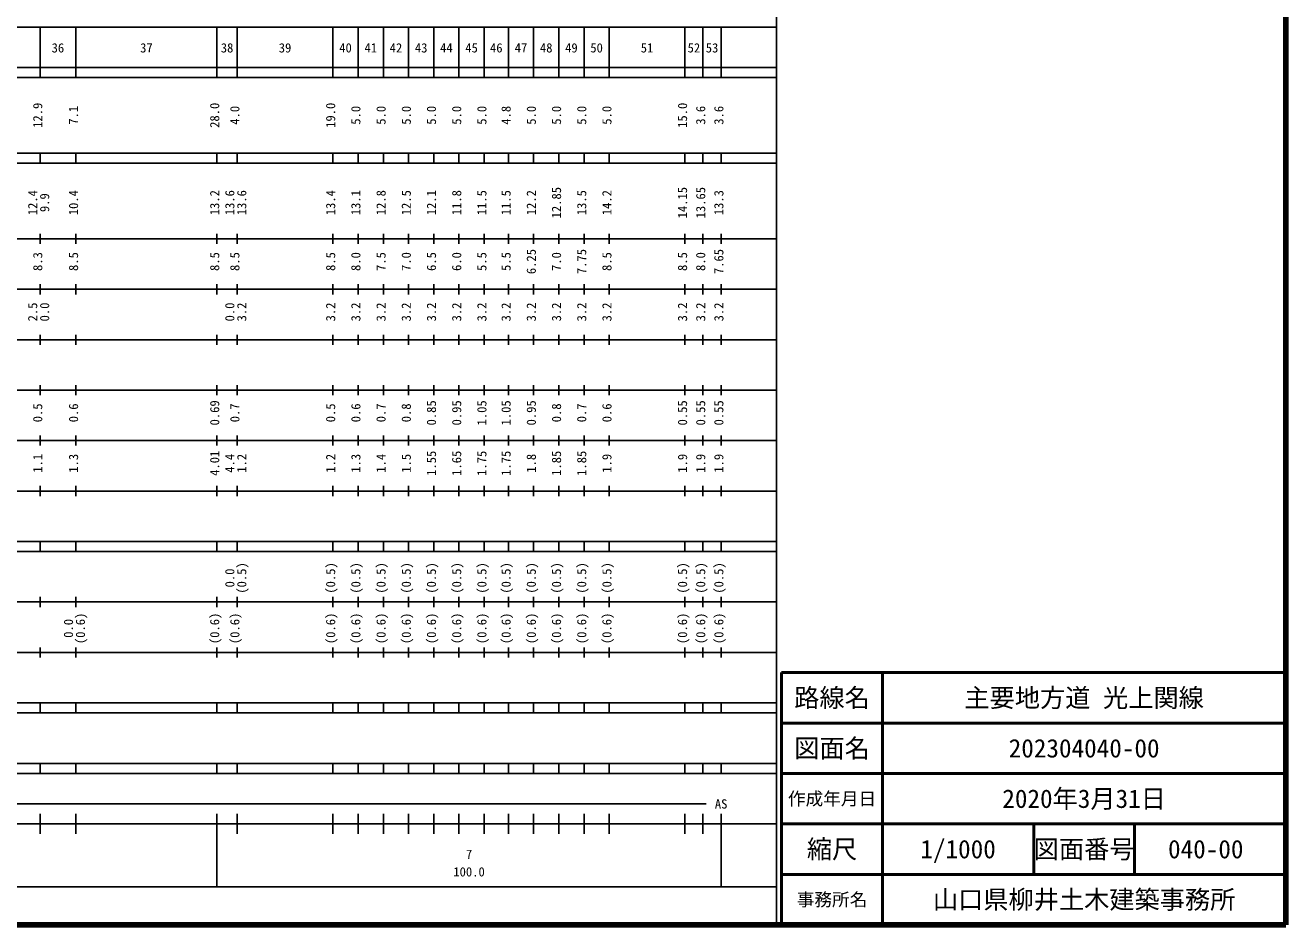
# Model space of a CAD drawing. Units: millimetres on the paper, enlarged 1000 times. Extents: x 40000 to 680000, y 20000 to 380000.
# Drawn here: x 429962 to 680000, y 20000 to 198357 of the extents above; entities that cross this region are included whole.
import ezdxf
from ezdxf.enums import TextEntityAlignment as Align

# ---------------------------------------------------------------- set-up
doc = ezdxf.new("R2010")
doc.units = ezdxf.units.MM
doc.header["$LTSCALE"] = 1000
for name, color, linetype, lineweight in [('M-TTL', 2, 'Continuous', 140), ('M-TTL-BAND', 7, 'Continuous', 25), ('M-TTL-FRAM', 2, 'Continuous', 50), ('M-TTL-LINE', 7, 'Continuous', 50)]:
    doc.layers.add(name, color=color, linetype=linetype, lineweight=lineweight)
doc.layers.add('M-TTL-TXT', color=7, linetype='Continuous')
doc.styles.add('ＭＳ ゴシック', font='')
doc.styles.get('ＭＳ ゴシック').set_extended_font_data('MS Gothic')

msp = doc.modelspace()

# ---------------------------------------------------------------- linework, layer by layer
at = {"layer": 'M-TTL'}
for p, q in [((680000, 20000), (680000, 380000)), ((40000, 20000), (680000, 20000))]:
    msp.add_line(p, q, dxfattribs=at)
at = {"layer": 'M-TTL-BAND'}
for p, q in [((579000, 20000), (579000, 370000)), ((68000, 198000), (579000, 198000)), ((432900, 188000), (432900, 198000)), ((440000, 188000), (440000, 198000)), ((468000, 188000), (468000, 198000)), ((472000, 188000), (472000, 198000)), ((491000, 188000), (491000, 198000)), ((496000, 188000), (496000, 198000)), ((501000, 188000), (501000, 198000)), ((506000, 188000), (506000, 198000)), ((511000, 188000), (511000, 198000)), ((516000, 188000), (516000, 198000)), ((521000, 188000), (521000, 198000)), ((525800, 188000), (525800, 198000)), ((530800, 188000), (530800, 198000)), ((535800, 188000), (535800, 198000)), ((540800, 188000), (540800, 198000)), ((545800, 188000), (545800, 198000)), ((560800, 188000), (560800, 198000)), ((564400, 188000), (564400, 198000)), ((568000, 188000), (568000, 198000)), ((40000, 190000), (579000, 190000)), ((40000, 188000), (579000, 188000)), ((40000, 173000), (579000, 173000)), ((432900, 171000), (432900, 173000)), ((440000, 171000), (440000, 173000)), ((468000, 171000), (468000, 173000)), ((472000, 171000), (472000, 173000)), ((491000, 171000), (491000, 173000)), ((496000, 171000), (496000, 173000)), ((501000, 171000), (501000, 173000)), ((506000, 171000), (506000, 173000)), ((511000, 171000), (511000, 173000)), ((516000, 171000), (516000, 173000)), ((521000, 171000), (521000, 173000)), ((525800, 171000), (525800, 173000)), ((530800, 171000), (530800, 173000)), ((535800, 171000), (535800, 173000)), ((540800, 171000), (540800, 173000)), ((545800, 171000), (545800, 173000)), ((560800, 171000), (560800, 173000)), ((564400, 171000), (564400, 173000)), ((568000, 171000), (568000, 173000)), ((40000, 171000), (579000, 171000)), ((40000, 156000), (579000, 156000)), ((432900, 155000), (432900, 157000)), ((440000, 155000), (440000, 157000)), ((468000, 155000), (468000, 157000)), ((472000, 155000), (472000, 157000)), ((491000, 155000), (491000, 157000)), ((496000, 155000), (496000, 157000)), ((501000, 155000), (501000, 157000)), ((506000, 155000), (506000, 157000)), ((511000, 155000), (511000, 157000)), ((516000, 155000), (516000, 157000)), ((521000, 155000), (521000, 157000)), ((525800, 155000), (525800, 157000)), ((530800, 155000), (530800, 157000)), ((535800, 155000), (535800, 157000)), ((540800, 155000), (540800, 157000)), ((545800, 155000), (545800, 157000)), ((560800, 155000), (560800, 157000)), ((564400, 155000), (564400, 157000)), ((568000, 155000), (568000, 157000)), ((46000, 146000), (579000, 146000)), ((432900, 145000), (432900, 147000)), ((440000, 145000), (440000, 147000)), ((468000, 145000), (468000, 147000)), ((472000, 145000), (472000, 147000)), ((491000, 145000), (491000, 147000)), ((496000, 145000), (496000, 147000)), ((501000, 145000), (501000, 147000)), ((506000, 145000), (506000, 147000)), ((511000, 145000), (511000, 147000)), ((516000, 145000), (516000, 147000)), ((521000, 145000), (521000, 147000)), ((525800, 145000), (525800, 147000)), ((530800, 145000), (530800, 147000)), ((535800, 145000), (535800, 147000)), ((540800, 145000), (540800, 147000)), ((545800, 145000), (545800, 147000)), ((560800, 145000), (560800, 147000)), ((564400, 145000), (564400, 147000)), ((568000, 145000), (568000, 147000)), ((52000, 136000), (579000, 136000)), ((432900, 135000), (432900, 137000)), ((440000, 135000), (440000, 137000)), ((468000, 135000), (468000, 137000)), ((472000, 135000), (472000, 137000)), ((491000, 135000), (491000, 137000)), ((496000, 135000), (496000, 137000)), ((501000, 135000), (501000, 137000)), ((506000, 135000), (506000, 137000)), ((511000, 135000), (511000, 137000)), ((516000, 135000), (516000, 137000)), ((521000, 135000), (521000, 137000)), ((525800, 135000), (525800, 137000)), ((530800, 135000), (530800, 137000)), ((535800, 135000), (535800, 137000)), ((540800, 135000), (540800, 137000)), ((545800, 135000), (545800, 137000)), ((560800, 135000), (560800, 137000)), ((564400, 135000), (564400, 137000)), ((568000, 135000), (568000, 137000)), ((46000, 126000), (579000, 126000)), ((432900, 125000), (432900, 127000)), ((440000, 125000), (440000, 127000)), ((468000, 125000), (468000, 127000)), ((472000, 125000), (472000, 127000)), ((491000, 125000), (491000, 127000)), ((496000, 125000), (496000, 127000)), ((501000, 125000), (501000, 127000)), ((506000, 125000), (506000, 127000)), ((511000, 125000), (511000, 127000)), ((516000, 125000), (516000, 127000)), ((521000, 125000), (521000, 127000)), ((525800, 125000), (525800, 127000)), ((530800, 125000), (530800, 127000)), ((535800, 125000), (535800, 127000)), ((540800, 125000), (540800, 127000)), ((545800, 125000), (545800, 127000)), ((560800, 125000), (560800, 127000)), ((564400, 125000), (564400, 127000)), ((568000, 125000), (568000, 127000)), ((52000, 116000), (579000, 116000)), ((432900, 115000), (432900, 117000)), ((440000, 115000), (440000, 117000)), ((468000, 115000), (468000, 117000)), ((472000, 115000), (472000, 117000)), ((491000, 115000), (491000, 117000)), ((496000, 115000), (496000, 117000)), ((501000, 115000), (501000, 117000)), ((506000, 115000), (506000, 117000)), ((511000, 115000), (511000, 117000)), ((516000, 115000), (516000, 117000)), ((521000, 115000), (521000, 117000)), ((525800, 115000), (525800, 117000)), ((530800, 115000), (530800, 117000)), ((535800, 115000), (535800, 117000)), ((540800, 115000), (540800, 117000)), ((545800, 115000), (545800, 117000)), ((560800, 115000), (560800, 117000)), ((564400, 115000), (564400, 117000)), ((568000, 115000), (568000, 117000)), ((46000, 106000), (579000, 106000)), ((432900, 105000), (432900, 107000)), ((440000, 105000), (440000, 107000)), ((468000, 105000), (468000, 107000)), ((472000, 105000), (472000, 107000)), ((491000, 105000), (491000, 107000)), ((496000, 105000), (496000, 107000)), ((501000, 105000), (501000, 107000)), ((506000, 105000), (506000, 107000)), ((511000, 105000), (511000, 107000)), ((516000, 105000), (516000, 107000)), ((521000, 105000), (521000, 107000)), ((525800, 105000), (525800, 107000)), ((530800, 105000), (530800, 107000)), ((535800, 105000), (535800, 107000)), ((540800, 105000), (540800, 107000)), ((545800, 105000), (545800, 107000)), ((560800, 105000), (560800, 107000)), ((564400, 105000), (564400, 107000)), ((568000, 105000), (568000, 107000)), ((40000, 96000), (579000, 96000)), ((432900, 94000), (432900, 96000)), ((440000, 94000), (440000, 96000)), ((468000, 94000), (468000, 96000)), ((472000, 94000), (472000, 96000)), ((491000, 94000), (491000, 96000)), ((496000, 94000), (496000, 96000)), ((501000, 94000), (501000, 96000)), ((506000, 94000), (506000, 96000)), ((511000, 94000), (511000, 96000)), ((516000, 94000), (516000, 96000)), ((521000, 94000), (521000, 96000)), ((525800, 94000), (525800, 96000)), ((530800, 94000), (530800, 96000)), ((535800, 94000), (535800, 96000)), ((540800, 94000), (540800, 96000)), ((545800, 94000), (545800, 96000)), ((560800, 94000), (560800, 96000)), ((564400, 94000), (564400, 96000)), ((568000, 94000), (568000, 96000)), ((40000, 94000), (579000, 94000)), ((49000, 84000), (579000, 84000)), ((432900, 83000), (432900, 85000)), ((440000, 83000), (440000, 85000)), ((468000, 83000), (468000, 85000)), ((472000, 83000), (472000, 85000)), ((491000, 83000), (491000, 85000)), ((496000, 83000), (496000, 85000)), ((501000, 83000), (501000, 85000)), ((506000, 83000), (506000, 85000)), ((511000, 83000), (511000, 85000)), ((516000, 83000), (516000, 85000)), ((521000, 83000), (521000, 85000)), ((525800, 83000), (525800, 85000)), ((530800, 83000), (530800, 85000)), ((535800, 83000), (535800, 85000)), ((540800, 83000), (540800, 85000)), ((545800, 83000), (545800, 85000)), ((560800, 83000), (560800, 85000)), ((564400, 83000), (564400, 85000)), ((568000, 83000), (568000, 85000)), ((40000, 74000), (579000, 74000)), ((432900, 73000), (432900, 75000)), ((440000, 73000), (440000, 75000)), ((468000, 73000), (468000, 75000)), ((472000, 73000), (472000, 75000)), ((491000, 73000), (491000, 75000)), ((496000, 73000), (496000, 75000)), ((501000, 73000), (501000, 75000)), ((506000, 73000), (506000, 75000)), ((511000, 73000), (511000, 75000)), ((516000, 73000), (516000, 75000)), ((521000, 73000), (521000, 75000)), ((525800, 73000), (525800, 75000)), ((530800, 73000), (530800, 75000)), ((535800, 73000), (535800, 75000)), ((540800, 73000), (540800, 75000)), ((545800, 73000), (545800, 75000)), ((560800, 73000), (560800, 75000)), ((564400, 73000), (564400, 75000)), ((568000, 73000), (568000, 75000)), ((40000, 64000), (579000, 64000)), ((432900, 62000), (432900, 64000)), ((440000, 62000), (440000, 64000)), ((468000, 62000), (468000, 64000)), ((472000, 62000), (472000, 64000)), ((491000, 62000), (491000, 64000)), ((496000, 62000), (496000, 64000)), ((501000, 62000), (501000, 64000)), ((506000, 62000), (506000, 64000)), ((511000, 62000), (511000, 64000)), ((516000, 62000), (516000, 64000)), ((521000, 62000), (521000, 64000)), ((525800, 62000), (525800, 64000)), ((530800, 62000), (530800, 64000)), ((535800, 62000), (535800, 64000)), ((540800, 62000), (540800, 64000)), ((545800, 62000), (545800, 64000)), ((560800, 62000), (560800, 64000)), ((564400, 62000), (564400, 64000)), ((568000, 62000), (568000, 64000)), ((40000, 62000), (579000, 62000)), ((40000, 52000), (579000, 52000)), ((432900, 50000), (432900, 52000)), ((440000, 50000), (440000, 52000)), ((468000, 50000), (468000, 52000)), ((472000, 50000), (472000, 52000)), ((491000, 50000), (491000, 52000)), ((496000, 50000), (496000, 52000)), ((501000, 50000), (501000, 52000)), ((506000, 50000), (506000, 52000)), ((511000, 50000), (511000, 52000)), ((516000, 50000), (516000, 52000)), ((521000, 50000), (521000, 52000)), ((525800, 50000), (525800, 52000)), ((530800, 50000), (530800, 52000)), ((535800, 50000), (535800, 52000)), ((540800, 50000), (540800, 52000)), ((545800, 50000), (545800, 52000)), ((560800, 50000), (560800, 52000)), ((564400, 50000), (564400, 52000)), ((568000, 50000), (568000, 52000)), ((40000, 50000), (579000, 50000)), ((71000, 44000), (565000, 44000)), ((432900, 38000), (432900, 42000)), ((440000, 38000), (440000, 42000)), ((468000, 27500), (468000, 42000)), ((472000, 38000), (472000, 42000)), ((491000, 38000), (491000, 42000)), ((496000, 38000), (496000, 42000)), ((501000, 38000), (501000, 42000)), ((506000, 38000), (506000, 42000)), ((511000, 38000), (511000, 42000)), ((516000, 38000), (516000, 42000)), ((521000, 38000), (521000, 42000)), ((525800, 38000), (525800, 42000)), ((530800, 38000), (530800, 42000)), ((535800, 38000), (535800, 42000)), ((540800, 38000), (540800, 42000)), ((545800, 38000), (545800, 42000)), ((560800, 38000), (560800, 42000)), ((564400, 38000), (564400, 42000)), ((568000, 27500), (568000, 42000)), ((40000, 40000), (579000, 40000)), ((68000, 27500), (579000, 27500))]:
    msp.add_line(p, q, dxfattribs=at)
at = {"layer": 'M-TTL-FRAM'}
for p, q in [((680000, 70000), (580000, 70000)), ((580000, 70000), (580000, 20000))]:
    msp.add_line(p, q, dxfattribs=at)
at = {"layer": 'M-TTL-LINE'}
for p, q in [((600000, 70000), (600000, 20000)), ((680000, 60000), (580000, 60000)), ((680000, 50000), (580000, 50000)), ((680000, 40000), (580000, 40000)), ((630000, 40000), (630000, 30000)), ((650000, 40000), (650000, 30000)), ((680000, 30000), (580000, 30000))]:
    msp.add_line(p, q, dxfattribs=at)

# ---------------------------------------------------------------- texts
at = {"layer": 'M-TTL-BAND', "style": 'ＭＳ ゴシック'}
for s, p in [('36', (436450, 192405)), ('37', (454000, 192405)), ('38', (470000, 192405)), ('39', (481500, 192405)), ('40', (493500, 192405)), ('41', (498500, 192405)), ('42', (503500, 192405)), ('43', (508500, 192405)), ('44', (513500, 192405)), ('45', (518500, 192405)), ('46', (523400, 192405)), ('47', (528300, 192405)), ('48', (533300, 192405)), ('49', (538300, 192405)), ('50', (543300, 192405)), ('51', (553300, 192405)), ('52', (562600, 192405)), ('53', (566200, 192405)), ('AS', (568000, 42500)), ('7', (518000, 32523)), ('100.0', (518000, 29033))]:
    msp.add_text(s, height=1833, dxfattribs=at).set_placement(p, align=Align.BOTTOM_CENTER)
for s, p in [('12.9', (433900, 180500)), ('28.0', (469000, 180500)), ('19.0', (492000, 180500)), ('15.0', (561800, 180500)), ('7.1', (441000, 180500)), ('4.0', (473000, 180500)), ('5.0', (497000, 180500)), ('5.0', (502000, 180500)), ('5.0', (507000, 180500)), ('5.0', (512000, 180500)), ('5.0', (517000, 180500)), ('5.0', (522000, 180500)), ('4.8', (526800, 180500)), ('5.0', (531800, 180500)), ('5.0', (536800, 180500)), ('5.0', (541800, 180500)), ('5.0', (546800, 180500)), ('3.6', (565400, 180500)), ('3.6', (569000, 180500)), ('12.4', (432900, 163174)), ('10.4', (441000, 163174)), ('13.2', (469000, 163174)), ('13.6', (472000, 163174)), ('13.6', (474370, 163174)), ('13.4', (492000, 163174)), ('13.1', (497000, 163174)), ('12.8', (502000, 163174)), ('12.5', (507000, 163174)), ('12.1', (512000, 163174)), ('11.8', (517000, 163174)), ('11.5', (522000, 163174)), ('11.5', (526800, 163174)), ('12.2', (531800, 163174)), ('12.85', (536800, 163174)), ('13.5', (541800, 163174)), ('14.2', (546800, 163174)), ('14.15', (561800, 163174)), ('13.65', (565400, 163174)), ('13.3', (569000, 163174)), ('9.9', (435270, 163174)), ('8.3', (433900, 151500)), ('8.5', (441000, 151500)), ('8.5', (469000, 151500)), ('8.5', (473000, 151500)), ('8.5', (492000, 151500)), ('8.0', (497000, 151500)), ('7.5', (502000, 151500)), ('7.0', (507000, 151500)), ('6.5', (512000, 151500)), ('6.0', (517000, 151500)), ('5.5', (522000, 151500)), ('5.5', (526800, 151500)), ('6.25', (531800, 151500)), ('7.0', (536800, 151500)), ('7.75', (541800, 151500)), ('8.5', (546800, 151500)), ('8.5', (561800, 151500)), ('8.0', (565400, 151500)), ('7.65', (569000, 151500)), ('2.5', (432900, 141500)), ('0.0', (435270, 141500)), ('0.0', (472000, 141500)), ('3.2', (474370, 141500)), ('3.2', (492000, 141500)), ('3.2', (497000, 141500)), ('3.2', (502000, 141500)), ('3.2', (507000, 141500)), ('3.2', (512000, 141500)), ('3.2', (517000, 141500)), ('3.2', (522000, 141500)), ('3.2', (526800, 141500)), ('3.2', (531800, 141500)), ('3.2', (536800, 141500)), ('3.2', (541800, 141500)), ('3.2', (546800, 141500)), ('3.2', (561800, 141500)), ('3.2', (565400, 141500)), ('3.2', (569000, 141500)), ('0.5', (433900, 121500)), ('0.6', (441000, 121500)), ('0.69', (469000, 121500)), ('0.7', (473000, 121500)), ('0.5', (492000, 121500)), ('0.6', (497000, 121500)), ('0.7', (502000, 121500)), ('0.8', (507000, 121500)), ('0.85', (512000, 121500)), ('0.95', (517000, 121500)), ('1.05', (522000, 121500)), ('1.05', (526800, 121500)), ('0.95', (531800, 121500)), ('0.8', (536800, 121500)), ('0.7', (541800, 121500)), ('0.6', (546800, 121500)), ('0.55', (561800, 121500)), ('0.55', (565400, 121500)), ('0.55', (569000, 121500)), ('1.1', (433900, 111500)), ('1.3', (441000, 111500)), ('4.01', (469000, 111500)), ('4.4', (472000, 111500)), ('1.2', (474370, 111500)), ('1.2', (492000, 111500)), ('1.3', (497000, 111500)), ('1.4', (502000, 111500)), ('1.5', (507000, 111500)), ('1.55', (512000, 111500)), ('1.65', (517000, 111500)), ('1.75', (522000, 111500)), ('1.75', (526800, 111500)), ('1.8', (531800, 111500)), ('1.85', (536800, 111500)), ('1.85', (541800, 111500)), ('1.9', (546800, 111500)), ('1.9', (561800, 111500)), ('1.9', (565400, 111500)), ('1.9', (569000, 111500)), ('0.0', (472000, 88764)), ('(0.5)', (474370, 88764)), ('(0.5)', (492000, 88764)), ('(0.5)', (497000, 88764)), ('(0.5)', (502000, 88764)), ('(0.5)', (507000, 88764)), ('(0.5)', (512000, 88764)), ('(0.5)', (517000, 88764)), ('(0.5)', (522000, 88764)), ('(0.5)', (526800, 88764)), ('(0.5)', (531800, 88764)), ('(0.5)', (536800, 88764)), ('(0.5)', (541800, 88764)), ('(0.5)', (546800, 88764)), ('(0.5)', (561800, 88764)), ('(0.5)', (565400, 88764)), ('(0.5)', (569000, 88764)), ('0.0', (440000, 78764)), ('(0.6)', (442370, 78764)), ('(0.6)', (469000, 78764)), ('(0.6)', (473000, 78764)), ('(0.6)', (492000, 78764)), ('(0.6)', (497000, 78764)), ('(0.6)', (502000, 78764)), ('(0.6)', (507000, 78764)), ('(0.6)', (512000, 78764)), ('(0.6)', (517000, 78764)), ('(0.6)', (522000, 78764)), ('(0.6)', (526800, 78764)), ('(0.6)', (531800, 78764)), ('(0.6)', (536800, 78764)), ('(0.6)', (541800, 78764)), ('(0.6)', (546800, 78764)), ('(0.6)', (561800, 78764)), ('(0.6)', (565400, 78764)), ('(0.6)', (569000, 78764))]:
    msp.add_text(s, height=1833, rotation=90, dxfattribs=at).set_placement(p, align=Align.BOTTOM_CENTER)
at = {"layer": 'M-TTL-TXT', "style": 'ＭＳ ゴシック'}
for s, height, p in [('路線名', 3666, (590000, 65000)), ('路線名', 3666, (590000, 65000)), ('主要地方道 光上関線', 3666, (640000, 65000)), ('図面名', 3666, (590000, 55000)), ('図面名', 3666, (590000, 55000)), ('202304040-00', 3666, (640000, 55000)), ('作成年月日', 2566, (590000, 45000)), ('作成年月日', 2566, (590000, 45000)), ('2020年3月31日', 3666, (640000, 45000)), ('縮尺', 3666, (590000, 35000)), ('縮尺', 3666, (590000, 35000)), ('1/1000', 3666, (615000, 35000)), ('図面番号', 3666, (640000, 35000)), ('図面番号', 3666, (640000, 35000)), ('040-00', 3666, (664125, 35000)), ('事務所名', 2566, (590000, 25000)), ('事務所名', 2566, (590000, 25000)), ('山口県柳井土木建築事務所', 3666, (640000, 25000))]:
    msp.add_text(s, height=height, dxfattribs=at).set_placement(p, align=Align.MIDDLE_CENTER)

doc.saveas('drawing.dxf')
